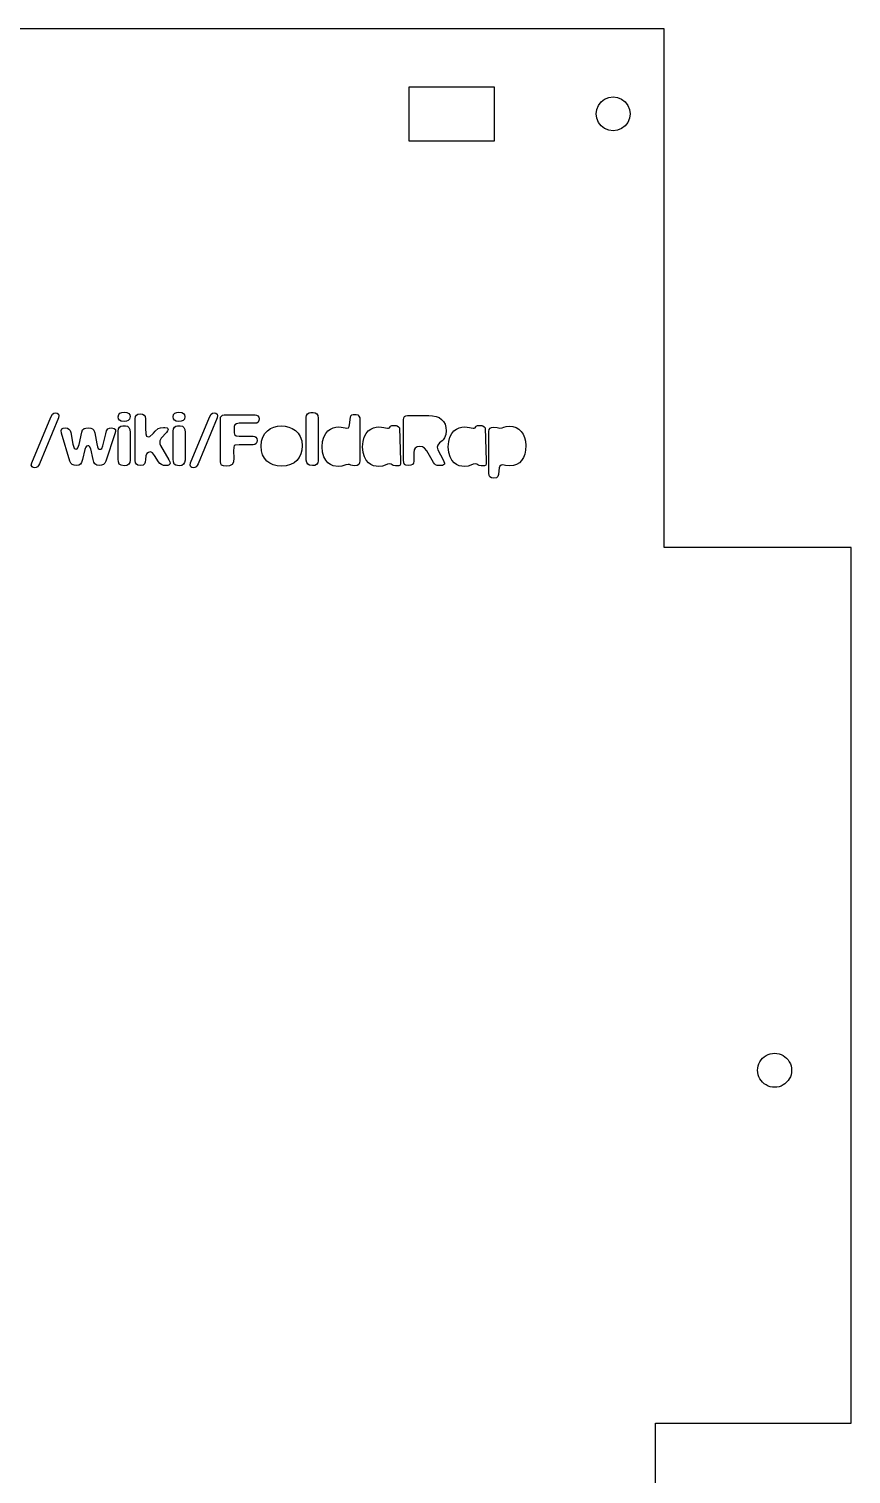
# Model space of a CAD drawing. Extents: x -217 to 212, y -188 to 152.
# Drawn here: x -115.9 to -19.1, y -18.2 to 151.8 of the extents above; entities that cross this region are included whole.
import ezdxf

# ---------------------------------------------------------------- set-up
doc = ezdxf.new("R2010")
doc.units = 0
doc.header["$MEASUREMENT"] = 0
doc.layers.get('0').update_dxf_attribs({"linetype": 'CONTINUOUS'})

msp = doc.modelspace()

# ---------------------------------------------------------------- linework, layer by layer
for p, q in [((-41.14, 151.76), (-195.14, 151.76)), ((-41.14, 90.76), (-41.14, 151.76)), ((-71.14, 138.56), (-71.14, 144.96)), ((-71.14, 144.96), (-61.14, 144.96)), ((-61.14, 144.96), (-61.14, 138.56)), ((-48.87, 142.76), (-48.56, 143.17)), ((-48.56, 143.17), (-48.14, 143.49)), ((-48.14, 143.49), (-47.66, 143.69)), ((-47.66, 143.69), (-47.14, 143.76)), ((-47.14, 143.76), (-46.62, 143.69)), ((-46.62, 143.69), (-46.14, 143.49)), ((-46.14, 143.49), (-45.73, 143.17)), ((-45.73, 143.17), (-45.41, 142.76)), ((-49.14, 141.76), (-49.07, 142.28)), ((-49.07, 141.24), (-49.14, 141.76)), ((-49.07, 142.28), (-48.87, 142.76)), ((-48.87, 140.76), (-49.07, 141.24)), ((-45.41, 142.76), (-45.21, 142.28)), ((-45.21, 141.24), (-45.41, 140.76)), ((-45.21, 142.28), (-45.14, 141.76)), ((-45.14, 141.76), (-45.21, 141.24)), ((-48.56, 140.35), (-48.87, 140.76)), ((-48.14, 140.03), (-48.56, 140.35)), ((-47.66, 139.83), (-48.14, 140.03)), ((-47.14, 139.76), (-47.66, 139.83)), ((-46.62, 139.83), (-47.14, 139.76)), ((-46.14, 140.03), (-46.62, 139.83)), ((-45.73, 140.35), (-46.14, 140.03)), ((-45.41, 140.76), (-45.73, 140.35)), ((-61.14, 138.56), (-71.14, 138.56)), ((-115.52, 100.72), (-113.3, 106.07)), ((-112.39, 106), (-114.62, 100.6)), ((-113.3, 106.07), (-113.09, 106.43)), ((-113.09, 106.43), (-112.93, 106.54)), ((-112.93, 106.54), (-112.72, 106.58)), ((-112.72, 106.58), (-112.55, 106.55)), ((-112.55, 106.55), (-112.41, 106.45)), ((-112.41, 106.45), (-112.34, 106.27)), ((-112.34, 106.27), (-112.39, 106)), ((-105.36, 106.11), (-105.31, 106.39)), ((-105.33, 105.9), (-105.36, 106.11)), ((-105.21, 105.73), (-105.33, 105.9)), ((-105.31, 106.39), (-105.16, 106.56)), ((-105.01, 105.62), (-105.21, 105.73)), ((-105.16, 106.56), (-104.94, 106.65)), ((-104.68, 105.59), (-105.01, 105.62)), ((-104.94, 106.65), (-104.68, 106.68)), ((-104.68, 106.68), (-104.35, 106.64)), ((-104.41, 105.61), (-104.68, 105.59)), ((-104.18, 105.7), (-104.41, 105.61)), ((-104.35, 106.64), (-104.13, 106.53)), ((-104.03, 105.87), (-104.18, 105.7)), ((-104.13, 106.53), (-104.01, 106.36)), ((-103.97, 106.15), (-104.03, 105.87)), ((-104.01, 106.36), (-103.97, 106.15)), ((-103.36, 105.91), (-103.33, 106.15)), ((-103.36, 101), (-103.36, 105.91)), ((-103.33, 106.15), (-103.23, 106.33)), ((-103.23, 106.33), (-103.04, 106.43)), ((-103.04, 106.43), (-102.76, 106.47)), ((-102.76, 106.47), (-102.5, 106.43)), ((-102.5, 106.43), (-102.31, 106.33)), ((-102.31, 106.33), (-102.2, 106.15)), ((-102.2, 106.15), (-102.16, 105.91)), ((-102.16, 105.91), (-102.16, 104.78)), ((-98.91, 106.11), (-98.86, 106.39)), ((-98.87, 105.9), (-98.91, 106.11)), ((-98.76, 105.73), (-98.87, 105.9)), ((-98.86, 106.39), (-98.71, 106.56)), ((-98.55, 105.62), (-98.76, 105.73)), ((-98.71, 106.56), (-98.48, 106.65)), ((-98.22, 105.59), (-98.55, 105.62)), ((-98.48, 106.65), (-98.22, 106.68)), ((-98.22, 106.68), (-97.89, 106.64)), ((-97.95, 105.61), (-98.22, 105.59)), ((-97.73, 105.7), (-97.95, 105.61)), ((-97.89, 106.64), (-97.68, 106.53)), ((-97.57, 105.87), (-97.73, 105.7)), ((-97.68, 106.53), (-97.56, 106.36)), ((-97.52, 106.15), (-97.57, 105.87)), ((-97.56, 106.36), (-97.52, 106.15)), ((-96.85, 100.72), (-94.63, 106.07)), ((-93.72, 106), (-95.95, 100.6)), ((-94.63, 106.07), (-94.42, 106.43)), ((-94.42, 106.43), (-94.26, 106.54)), ((-94.26, 106.54), (-94.05, 106.58)), ((-94.05, 106.58), (-93.88, 106.55)), ((-93.88, 106.55), (-93.74, 106.45)), ((-93.74, 106.45), (-93.67, 106.27)), ((-93.67, 106.27), (-93.72, 106)), ((-93.35, 105.89), (-93.32, 106.07)), ((-93.35, 100.86), (-93.35, 105.89)), ((-93.32, 106.07), (-93.22, 106.22)), ((-93.22, 106.22), (-93.08, 106.33)), ((-93.08, 106.33), (-92.91, 106.37)), ((-92.91, 106.37), (-89.25, 106.37)), ((-89.25, 106.37), (-89.08, 106.34)), ((-89.05, 105.4), (-89.25, 105.37)), ((-89.08, 106.34), (-88.93, 106.25)), ((-88.91, 105.51), (-89.05, 105.4)), ((-88.93, 106.25), (-88.83, 106.1)), ((-88.82, 105.68), (-88.91, 105.51)), ((-88.83, 106.1), (-88.8, 105.89)), ((-88.8, 105.89), (-88.82, 105.68)), ((-83.24, 106.07), (-83.2, 106.29)), ((-83.24, 101.04), (-83.24, 106.07)), ((-83.2, 106.29), (-83.09, 106.47)), ((-83.09, 106.47), (-82.92, 106.59)), ((-82.92, 106.59), (-82.71, 106.63)), ((-82.71, 106.63), (-82.42, 106.63)), ((-82.42, 106.63), (-82.18, 106.59)), ((-82.18, 106.59), (-82, 106.47)), ((-82, 106.47), (-81.9, 106.27)), ((-81.9, 106.27), (-81.86, 105.98)), ((-81.86, 105.98), (-81.86, 100.95)), ((-78.19, 104.97), (-78.11, 105.43)), ((-78.11, 105.43), (-78.09, 105.85)), ((-78.09, 105.85), (-77.99, 106.24)), ((-77.99, 106.24), (-77.88, 106.36)), ((-77.88, 106.36), (-77.71, 106.4)), ((-77.71, 106.4), (-77.36, 106.4)), ((-77.36, 106.4), (-77.17, 106.35)), ((-77.17, 106.35), (-77.04, 106.22)), ((-77.04, 106.22), (-76.96, 106.01)), ((-76.96, 106.01), (-76.93, 105.71)), ((-76.93, 105.71), (-76.93, 100.94)), ((-71.81, 105.76), (-71.78, 105.99)), ((-71.81, 101.07), (-71.81, 105.76)), ((-71.78, 105.99), (-71.69, 106.16)), ((-71.69, 106.16), (-71.54, 106.26)), ((-71.54, 106.26), (-71.32, 106.29)), ((-71.32, 106.29), (-68.84, 106.29)), ((-68.84, 106.29), (-68.38, 106.26)), ((-68.38, 106.26), (-67.97, 106.17)), ((-67.97, 106.17), (-67.61, 106.03)), ((-67.61, 106.03), (-67.32, 105.82)), ((-67.32, 105.82), (-67.08, 105.57)), ((-67.08, 105.57), (-66.92, 105.25)), ((-112.09, 104.52), (-112.01, 104.71)), ((-112.05, 104.21), (-112.09, 104.52)), ((-111.06, 100.92), (-112.05, 104.21)), ((-112.01, 104.71), (-111.84, 104.8)), ((-111.84, 104.8), (-111.61, 104.82)), ((-111.61, 104.82), (-111.34, 104.79)), ((-111.34, 104.79), (-111.16, 104.69)), ((-111.16, 104.69), (-111.03, 104.52)), ((-111.03, 104.52), (-110.96, 104.29)), ((-110.96, 104.29), (-110.69, 102.91)), ((-109.95, 102.89), (-109.66, 104.31)), ((-109.66, 104.31), (-109.55, 104.59)), ((-109.55, 104.59), (-109.39, 104.74)), ((-109.39, 104.74), (-109.17, 104.81)), ((-109.17, 104.81), (-108.9, 104.84)), ((-108.9, 104.84), (-108.6, 104.81)), ((-108.6, 104.81), (-108.38, 104.72)), ((-108.38, 104.72), (-108.22, 104.55)), ((-108.22, 104.55), (-108.12, 104.24)), ((-108.12, 104.24), (-107.9, 102.94)), ((-107.18, 102.71), (-106.84, 104.14)), ((-106.84, 104.14), (-106.73, 104.49)), ((-105.75, 104.12), (-106.84, 100.9)), ((-106.73, 104.49), (-106.59, 104.7)), ((-106.59, 104.7), (-106.41, 104.8)), ((-106.41, 104.8), (-106.15, 104.82)), ((-106.15, 104.82), (-105.85, 104.77)), ((-105.85, 104.77), (-105.7, 104.63)), ((-105.68, 104.41), (-105.75, 104.12)), ((-105.7, 104.63), (-105.68, 104.41)), ((-105.36, 104.44), (-105.33, 104.7)), ((-105.36, 101.15), (-105.36, 104.44)), ((-105.33, 104.7), (-105.22, 104.91)), ((-105.22, 104.91), (-105.05, 105.03)), ((-105.05, 105.03), (-104.84, 105.08)), ((-104.84, 105.08), (-104.52, 105.08)), ((-104.52, 105.08), (-104.27, 105.03)), ((-104.27, 105.03), (-104.1, 104.88)), ((-104.1, 104.88), (-103.99, 104.64)), ((-103.99, 104.64), (-103.96, 104.3)), ((-103.96, 104.3), (-103.96, 101.01)), ((-102.16, 104.78), (-102.13, 104.13)), ((-102.13, 104.13), (-102.03, 103.84)), ((-102.03, 103.84), (-101.85, 103.78)), ((-101.85, 103.78), (-101.65, 103.83)), ((-101.65, 103.83), (-101.3, 104.13)), ((-101.3, 104.13), (-101.23, 104.21)), ((-101.23, 104.21), (-101.02, 104.45)), ((-101.02, 104.45), (-100.65, 104.76)), ((-100.65, 104.76), (-100.39, 104.85)), ((-100.39, 104.85), (-100.02, 104.89)), ((-99.68, 104.3), (-100.3, 103.6)), ((-100.02, 104.89), (-99.89, 104.89)), ((-99.89, 104.89), (-99.6, 104.82)), ((-99.55, 104.49), (-99.68, 104.3)), ((-99.6, 104.82), (-99.53, 104.75)), ((-99.51, 104.64), (-99.55, 104.49)), ((-99.53, 104.75), (-99.51, 104.64)), ((-98.91, 104.44), (-98.87, 104.7)), ((-98.91, 101.15), (-98.91, 104.44)), ((-98.87, 104.7), (-98.76, 104.91)), ((-98.76, 104.91), (-98.6, 105.03)), ((-98.6, 105.03), (-98.38, 105.08)), ((-98.38, 105.08), (-98.06, 105.08)), ((-98.06, 105.08), (-97.82, 105.03)), ((-97.82, 105.03), (-97.64, 104.88)), ((-97.64, 104.88), (-97.54, 104.64)), ((-97.54, 104.64), (-97.5, 104.3)), ((-97.5, 104.3), (-97.5, 101.01)), ((-91.72, 104.97), (-91.74, 104.65)), ((-91.74, 104.65), (-91.74, 104.28)), ((-91.74, 104.28), (-91.68, 104.03)), ((-91.65, 105.19), (-91.72, 104.97)), ((-91.68, 104.03), (-91.5, 103.89)), ((-91.47, 105.32), (-91.65, 105.19)), ((-91.5, 103.89), (-91.14, 103.85)), ((-91.14, 105.37), (-91.47, 105.32)), ((-89.25, 105.37), (-91.14, 105.37)), ((-91.14, 103.85), (-89.48, 103.85)), ((-89.48, 103.85), (-89.31, 103.83)), ((-89.31, 103.83), (-89.16, 103.74)), ((-89.16, 103.74), (-89.06, 103.59)), ((-88.51, 103.26), (-88.36, 103.75)), ((-88.36, 103.75), (-88.13, 104.16)), ((-88.13, 104.16), (-87.82, 104.49)), ((-87.82, 104.49), (-87.46, 104.74)), ((-87.46, 104.74), (-87.05, 104.92)), ((-87.05, 104.92), (-86.61, 105.02)), ((-86.61, 105.02), (-86.15, 105.06)), ((-86.15, 105.06), (-85.73, 105.03)), ((-85.73, 105.03), (-85.3, 104.93)), ((-85.3, 104.93), (-84.89, 104.77)), ((-84.89, 104.77), (-84.52, 104.53)), ((-84.52, 104.53), (-84.2, 104.21)), ((-84.2, 104.21), (-83.95, 103.8)), ((-83.95, 103.8), (-83.78, 103.3)), ((-81.32, 103.24), (-81.18, 103.75)), ((-81.18, 103.75), (-80.96, 104.16)), ((-80.96, 104.16), (-80.71, 104.47)), ((-80.71, 104.47), (-80.41, 104.69)), ((-80.41, 104.69), (-80.09, 104.83)), ((-80.09, 104.83), (-79.78, 104.91)), ((-79.78, 104.91), (-79.48, 104.94)), ((-79.48, 104.94), (-79.15, 104.91)), ((-79.15, 104.91), (-78.89, 104.87)), ((-78.89, 104.87), (-78.68, 104.82)), ((-78.68, 104.82), (-78.46, 104.8)), ((-78.46, 104.8), (-78.29, 104.84)), ((-78.29, 104.84), (-78.19, 104.97)), ((-76.56, 103.24), (-76.42, 103.75)), ((-76.42, 103.75), (-76.21, 104.16)), ((-76.21, 104.16), (-75.95, 104.47)), ((-75.95, 104.47), (-75.65, 104.69)), ((-75.65, 104.69), (-75.34, 104.84)), ((-75.34, 104.84), (-75.02, 104.91)), ((-75.02, 104.91), (-74.72, 104.94)), ((-74.72, 104.94), (-74.39, 104.91)), ((-74.39, 104.91), (-74.13, 104.87)), ((-74.13, 104.87), (-73.92, 104.82)), ((-73.92, 104.82), (-73.7, 104.8)), ((-73.7, 104.8), (-73.55, 104.8)), ((-73.55, 104.8), (-73.46, 104.82)), ((-73.46, 104.82), (-73.39, 104.96)), ((-73.39, 104.96), (-73.33, 105.02)), ((-73.33, 105.02), (-73.16, 105.1)), ((-73.16, 105.1), (-73.03, 105.12)), ((-73.03, 105.12), (-72.66, 105.12)), ((-72.66, 105.12), (-72.55, 105.07)), ((-72.55, 105.07), (-72.41, 104.95)), ((-72.41, 104.95), (-72.28, 104.85)), ((-72.28, 104.85), (-72.17, 100.94)), ((-66.83, 104.06), (-66.99, 103.65)), ((-66.92, 105.25), (-66.82, 104.89)), ((-66.78, 104.48), (-66.83, 104.06)), ((-66.82, 104.89), (-66.78, 104.48)), ((-66.48, 103.24), (-66.34, 103.75)), ((-66.34, 103.75), (-66.12, 104.16)), ((-66.12, 104.16), (-65.87, 104.47)), ((-65.87, 104.47), (-65.57, 104.69)), ((-65.57, 104.69), (-65.26, 104.84)), ((-65.26, 104.84), (-64.94, 104.91)), ((-64.94, 104.91), (-64.64, 104.94)), ((-64.64, 104.94), (-64.31, 104.91)), ((-64.31, 104.91), (-64.05, 104.87)), ((-64.05, 104.87), (-63.84, 104.82)), ((-63.84, 104.82), (-63.62, 104.8)), ((-63.62, 104.8), (-63.47, 104.8)), ((-63.47, 104.8), (-63.38, 104.82)), ((-63.38, 104.82), (-63.31, 104.96)), ((-63.31, 104.96), (-63.25, 105.02)), ((-63.25, 105.02), (-63.08, 105.1)), ((-63.08, 105.1), (-62.95, 105.12)), ((-62.95, 105.12), (-62.58, 105.12)), ((-62.58, 105.12), (-62.47, 105.07)), ((-62.47, 105.07), (-62.33, 104.95)), ((-62.33, 104.95), (-62.2, 104.85)), ((-62.2, 104.85), (-62.09, 100.94)), ((-61.75, 104.4), (-61.71, 104.62)), ((-61.75, 99.51), (-61.75, 104.4)), ((-61.71, 104.62), (-61.61, 104.78)), ((-61.61, 104.78), (-61.44, 104.88)), ((-61.44, 104.88), (-61.2, 104.91)), ((-61.2, 104.91), (-60.8, 104.86)), ((-60.8, 104.86), (-60.45, 104.8)), ((-60.45, 104.8), (-60.21, 104.83)), ((-60.21, 104.83), (-60, 104.9)), ((-60, 104.9), (-59.73, 104.98)), ((-59.73, 104.98), (-59.34, 105.01)), ((-59.34, 105.01), (-58.93, 104.97)), ((-58.93, 104.97), (-58.55, 104.86)), ((-58.55, 104.86), (-58.22, 104.66)), ((-58.22, 104.66), (-57.94, 104.4)), ((-57.94, 104.4), (-57.72, 104.08)), ((-57.72, 104.08), (-57.56, 103.69)), ((-110.69, 102.91), (-110.54, 102.44)), ((-110.54, 102.44), (-110.44, 102.36)), ((-110.44, 102.36), (-110.32, 102.33)), ((-110.32, 102.33), (-110.2, 102.36)), ((-110.2, 102.36), (-110.1, 102.47)), ((-110.1, 102.47), (-109.95, 102.89)), ((-109.29, 102.27), (-109.57, 101.11)), ((-109.26, 102.4), (-109.29, 102.27)), ((-109.19, 102.55), (-109.26, 102.4)), ((-109.09, 102.67), (-109.19, 102.55)), ((-108.93, 102.72), (-109.09, 102.67)), ((-108.83, 102.7), (-108.93, 102.72)), ((-108.74, 102.62), (-108.83, 102.7)), ((-108.6, 102.36), (-108.74, 102.62)), ((-108.3, 101.09), (-108.6, 102.36)), ((-107.9, 102.94), (-107.81, 102.6)), ((-107.81, 102.6), (-107.72, 102.41)), ((-107.72, 102.41), (-107.61, 102.33)), ((-107.61, 102.33), (-107.51, 102.31)), ((-107.51, 102.31), (-107.4, 102.33)), ((-107.4, 102.33), (-107.31, 102.41)), ((-107.31, 102.41), (-107.18, 102.71)), ((-100.46, 103.32), (-100.49, 103.14)), ((-100.49, 103.14), (-100.47, 102.94)), ((-100.47, 102.94), (-100.4, 102.77)), ((-100.3, 103.6), (-100.46, 103.32)), ((-100.4, 102.77), (-99.4, 101.08)), ((-91.78, 102.56), (-91.79, 102.09)), ((-91.79, 102.09), (-91.76, 101.3)), ((-91.72, 102.7), (-91.78, 102.56)), ((-91.61, 102.79), (-91.72, 102.7)), ((-91.14, 102.85), (-91.61, 102.79)), ((-89.48, 102.85), (-91.14, 102.85)), ((-89.28, 102.89), (-89.48, 102.85)), ((-89.14, 102.99), (-89.28, 102.89)), ((-89.05, 103.16), (-89.14, 102.99)), ((-89.06, 103.59), (-89.02, 103.36)), ((-89.02, 103.36), (-89.05, 103.16)), ((-88.56, 102.68), (-88.51, 103.26)), ((-88.52, 102.14), (-88.56, 102.68)), ((-88.38, 101.66), (-88.52, 102.14)), ((-83.77, 102.21), (-83.88, 101.76)), ((-83.78, 103.3), (-83.73, 102.7)), ((-83.73, 102.7), (-83.77, 102.21)), ((-81.37, 102.6), (-81.32, 103.24)), ((-81.32, 101.96), (-81.37, 102.6)), ((-76.61, 102.6), (-76.56, 103.24)), ((-76.56, 101.95), (-76.61, 102.6)), ((-70.55, 102.23), (-70.6, 101.91)), ((-70.42, 102.45), (-70.55, 102.23)), ((-70.19, 102.59), (-70.42, 102.45)), ((-69.88, 102.63), (-70.19, 102.59)), ((-69.58, 102.59), (-69.88, 102.63)), ((-69.33, 102.44), (-69.58, 102.59)), ((-69.07, 102.13), (-69.33, 102.44)), ((-68.75, 101.59), (-69.07, 102.13)), ((-67.78, 102.79), (-67.86, 102.56)), ((-67.86, 102.56), (-67.78, 102.24)), ((-67.57, 103.05), (-67.78, 102.79)), ((-67.78, 102.24), (-67.12, 101.05)), ((-67.41, 103.18), (-67.57, 103.05)), ((-67.26, 103.32), (-67.41, 103.18)), ((-67.14, 103.44), (-67.26, 103.32)), ((-66.99, 103.65), (-67.14, 103.44)), ((-66.53, 102.6), (-66.48, 103.24)), ((-66.48, 101.95), (-66.53, 102.6)), ((-57.56, 103.69), (-57.46, 103.25)), ((-57.45, 102.22), (-57.54, 101.75)), ((-57.46, 103.25), (-57.42, 102.76)), ((-57.42, 102.76), (-57.45, 102.22)), ((-115.59, 100.44), (-115.52, 100.72)), ((-115.51, 100.26), (-115.59, 100.44)), ((-114.73, 100.4), (-114.87, 100.26)), ((-114.62, 100.6), (-114.73, 100.4)), ((-110.94, 100.67), (-111.06, 100.92)), ((-110.78, 100.52), (-110.94, 100.67)), ((-110.56, 100.43), (-110.78, 100.52)), ((-110.31, 100.41), (-110.56, 100.43)), ((-110.02, 100.44), (-110.31, 100.41)), ((-109.81, 100.56), (-110.02, 100.44)), ((-109.67, 100.77), (-109.81, 100.56)), ((-109.57, 101.11), (-109.67, 100.77)), ((-108.22, 100.79), (-108.3, 101.09)), ((-108.1, 100.58), (-108.22, 100.79)), ((-107.9, 100.45), (-108.1, 100.58)), ((-107.58, 100.41), (-107.9, 100.45)), ((-107.32, 100.44), (-107.58, 100.41)), ((-107.1, 100.53), (-107.32, 100.44)), ((-106.95, 100.68), (-107.1, 100.53)), ((-106.84, 100.9), (-106.95, 100.68)), ((-105.33, 100.82), (-105.36, 101.15)), ((-105.24, 100.57), (-105.33, 100.82)), ((-105.03, 100.43), (-105.24, 100.57)), ((-104.66, 100.38), (-105.03, 100.43)), ((-104.35, 100.42), (-104.66, 100.38)), ((-104.13, 100.54), (-104.35, 100.42)), ((-104, 100.74), (-104.13, 100.54)), ((-103.96, 101.01), (-104, 100.74)), ((-103.33, 100.73), (-103.36, 101)), ((-103.23, 100.54), (-103.33, 100.73)), ((-103.05, 100.43), (-103.23, 100.54)), ((-102.74, 100.4), (-103.05, 100.43)), ((-102.44, 100.44), (-102.74, 100.4)), ((-102.27, 100.58), (-102.44, 100.44)), ((-102.19, 100.8), (-102.27, 100.58)), ((-102.16, 101.12), (-102.19, 100.8)), ((-102.12, 101.53), (-102.16, 101.12)), ((-101.99, 101.8), (-102.12, 101.53)), ((-101.81, 101.95), (-101.99, 101.8)), ((-101.62, 102), (-101.81, 101.95)), ((-101.48, 101.97), (-101.62, 102)), ((-101.35, 101.89), (-101.48, 101.97)), ((-101.09, 101.58), (-101.35, 101.89)), ((-100.63, 100.82), (-101.09, 101.58)), ((-100.48, 100.64), (-100.63, 100.82)), ((-100.28, 100.5), (-100.48, 100.64)), ((-100.05, 100.42), (-100.28, 100.5)), ((-99.77, 100.4), (-100.05, 100.42)), ((-99.54, 100.42), (-99.77, 100.4)), ((-99.37, 100.47), (-99.54, 100.42)), ((-99.4, 101.08), (-99.28, 100.85)), ((-99.28, 100.56), (-99.37, 100.47)), ((-99.28, 100.85), (-99.24, 100.68)), ((-99.24, 100.68), (-99.28, 100.56)), ((-98.88, 100.82), (-98.91, 101.15)), ((-98.78, 100.57), (-98.88, 100.82)), ((-98.57, 100.43), (-98.78, 100.57)), ((-98.2, 100.38), (-98.57, 100.43)), ((-97.9, 100.42), (-98.2, 100.38)), ((-97.68, 100.54), (-97.9, 100.42)), ((-97.55, 100.74), (-97.68, 100.54)), ((-97.5, 101.01), (-97.55, 100.74)), ((-96.92, 100.44), (-96.85, 100.72)), ((-96.84, 100.26), (-96.92, 100.44)), ((-96.06, 100.4), (-96.2, 100.26)), ((-95.95, 100.6), (-96.06, 100.4)), ((-93.31, 100.6), (-93.35, 100.86)), ((-93.2, 100.44), (-93.31, 100.6)), ((-92.99, 100.36), (-93.2, 100.44)), ((-92.67, 100.34), (-92.99, 100.36)), ((-92.26, 100.38), (-92.67, 100.34)), ((-91.98, 100.52), (-92.26, 100.38)), ((-91.81, 100.81), (-91.98, 100.52)), ((-91.76, 101.3), (-91.81, 100.81)), ((-88.16, 101.25), (-88.38, 101.66)), ((-87.88, 100.92), (-88.16, 101.25)), ((-87.53, 100.66), (-87.88, 100.92)), ((-87.13, 100.47), (-87.53, 100.66)), ((-86.67, 100.35), (-87.13, 100.47)), ((-86.19, 100.31), (-86.67, 100.35)), ((-85.61, 100.36), (-86.19, 100.31)), ((-85.11, 100.5), (-85.61, 100.36)), ((-84.68, 100.71), (-85.11, 100.5)), ((-84.34, 101), (-84.68, 100.71)), ((-84.07, 101.35), (-84.34, 101)), ((-83.88, 101.76), (-84.07, 101.35)), ((-83.19, 100.74), (-83.24, 101.04)), ((-83.07, 100.54), (-83.19, 100.74)), ((-82.85, 100.43), (-83.07, 100.54)), ((-82.51, 100.39), (-82.85, 100.43)), ((-82.23, 100.42), (-82.51, 100.39)), ((-82.02, 100.53), (-82.23, 100.42)), ((-81.9, 100.71), (-82.02, 100.53)), ((-81.86, 100.95), (-81.9, 100.71)), ((-81.17, 101.44), (-81.32, 101.96)), ((-80.96, 101.03), (-81.17, 101.44)), ((-80.69, 100.73), (-80.96, 101.03)), ((-80.4, 100.51), (-80.69, 100.73)), ((-80.08, 100.37), (-80.4, 100.51)), ((-79.47, 100.27), (-80.08, 100.37)), ((-79.07, 100.31), (-79.47, 100.27)), ((-78.81, 100.4), (-79.07, 100.31)), ((-78.6, 100.48), (-78.81, 100.4)), ((-78.32, 100.52), (-78.6, 100.48)), ((-78.14, 100.5), (-78.32, 100.52)), ((-77.98, 100.45), (-78.14, 100.5)), ((-77.79, 100.4), (-77.98, 100.45)), ((-77.51, 100.38), (-77.79, 100.4)), ((-77.25, 100.41), (-77.51, 100.38)), ((-77.07, 100.52), (-77.25, 100.41)), ((-76.97, 100.7), (-77.07, 100.52)), ((-76.93, 100.94), (-76.97, 100.7)), ((-76.41, 101.44), (-76.56, 101.95)), ((-76.2, 101.03), (-76.41, 101.44)), ((-75.93, 100.73), (-76.2, 101.03)), ((-75.64, 100.51), (-75.93, 100.73)), ((-75.32, 100.37), (-75.64, 100.51)), ((-74.71, 100.27), (-75.32, 100.37)), ((-74.29, 100.32), (-74.71, 100.27)), ((-73.97, 100.43), (-74.29, 100.32)), ((-73.69, 100.54), (-73.97, 100.43)), ((-73.4, 100.59), (-73.69, 100.54)), ((-73.24, 100.55), (-73.4, 100.59)), ((-73.13, 100.48), (-73.24, 100.55)), ((-73, 100.41), (-73.13, 100.48)), ((-72.75, 100.38), (-73, 100.41)), ((-72.35, 100.38), (-72.75, 100.38)), ((-72.19, 100.44), (-72.35, 100.38)), ((-72.16, 100.61), (-72.19, 100.44)), ((-72.17, 100.94), (-72.16, 100.61)), ((-71.78, 100.73), (-71.81, 101.07)), ((-71.69, 100.53), (-71.78, 100.73)), ((-71.51, 100.43), (-71.69, 100.53)), ((-71.22, 100.4), (-71.51, 100.43)), ((-70.95, 100.43), (-71.22, 100.4)), ((-70.75, 100.53), (-70.95, 100.43)), ((-70.64, 100.69), (-70.75, 100.53)), ((-70.6, 100.92), (-70.64, 100.69)), ((-70.6, 101.91), (-70.6, 100.92)), ((-68.28, 100.75), (-68.75, 101.59)), ((-68.16, 100.6), (-68.28, 100.75)), ((-68.02, 100.49), (-68.16, 100.6)), ((-67.84, 100.42), (-68.02, 100.49)), ((-67.63, 100.4), (-67.84, 100.42)), ((-67.43, 100.4), (-67.63, 100.4)), ((-67.23, 100.41), (-67.43, 100.4)), ((-67.08, 100.47), (-67.23, 100.41)), ((-67.12, 101.05), (-66.96, 100.68)), ((-66.99, 100.56), (-67.08, 100.47)), ((-66.96, 100.68), (-66.99, 100.56)), ((-66.33, 101.44), (-66.48, 101.95)), ((-66.12, 101.03), (-66.33, 101.44)), ((-65.85, 100.73), (-66.12, 101.03)), ((-65.56, 100.51), (-65.85, 100.73)), ((-65.24, 100.37), (-65.56, 100.51)), ((-64.63, 100.27), (-65.24, 100.37)), ((-64.21, 100.32), (-64.63, 100.27)), ((-63.89, 100.43), (-64.21, 100.32)), ((-63.61, 100.54), (-63.89, 100.43)), ((-63.32, 100.59), (-63.61, 100.54)), ((-63.16, 100.55), (-63.32, 100.59)), ((-63.05, 100.48), (-63.16, 100.55)), ((-62.92, 100.41), (-63.05, 100.48)), ((-62.67, 100.38), (-62.92, 100.41)), ((-62.27, 100.38), (-62.67, 100.38)), ((-62.11, 100.44), (-62.27, 100.38)), ((-62.08, 100.61), (-62.11, 100.44)), ((-62.09, 100.94), (-62.08, 100.61)), ((-60.46, 100.33), (-60.55, 100.12)), ((-60.3, 100.44), (-60.46, 100.33)), ((-60.11, 100.48), (-60.3, 100.44)), ((-59.81, 100.41), (-60.11, 100.48)), ((-59.3, 100.35), (-59.81, 100.41)), ((-58.87, 100.39), (-59.3, 100.35)), ((-58.5, 100.51), (-58.87, 100.39)), ((-58.17, 100.71), (-58.5, 100.51)), ((-57.91, 100.99), (-58.17, 100.71)), ((-57.69, 101.33), (-57.91, 100.99)), ((-57.54, 101.75), (-57.69, 101.33)), ((-115.37, 100.17), (-115.51, 100.26)), ((-115.22, 100.14), (-115.37, 100.17)), ((-115.03, 100.17), (-115.22, 100.14)), ((-114.87, 100.26), (-115.03, 100.17)), ((-96.7, 100.17), (-96.84, 100.26)), ((-96.55, 100.14), (-96.7, 100.17)), ((-96.36, 100.17), (-96.55, 100.14)), ((-96.2, 100.26), (-96.36, 100.17)), ((-61.72, 99.24), (-61.75, 99.51)), ((-61.63, 99.06), (-61.72, 99.24)), ((-61.45, 98.95), (-61.63, 99.06)), ((-61.17, 98.91), (-61.45, 98.95)), ((-60.87, 98.95), (-61.17, 98.91)), ((-60.69, 99.09), (-60.87, 98.95)), ((-60.61, 99.36), (-60.69, 99.09)), ((-60.59, 99.77), (-60.61, 99.36)), ((-60.55, 100.12), (-60.59, 99.77)), ((-19.14, 90.76), (-41.14, 90.76)), ((-19.14, -12.24), (-19.14, 90.76)), ((-29.73, 30.48), (-29.56, 30.67)), ((-29.56, 30.67), (-29.36, 30.85)), ((-29.36, 30.85), (-29.14, 30.99)), ((-29.14, 30.99), (-28.91, 31.11)), ((-28.91, 31.11), (-28.66, 31.19)), ((-28.66, 31.19), (-28.4, 31.24)), ((-28.4, 31.24), (-28.14, 31.26)), ((-28.14, 31.26), (-27.88, 31.24)), ((-27.88, 31.24), (-27.62, 31.19)), ((-27.62, 31.19), (-27.38, 31.11)), ((-27.38, 31.11), (-27.14, 30.99)), ((-27.14, 30.99), (-26.92, 30.85)), ((-26.92, 30.85), (-26.73, 30.67)), ((-26.73, 30.67), (-26.56, 30.48)), ((-30.14, 29.26), (-30.12, 29.52)), ((-30.12, 29), (-30.14, 29.26)), ((-30.12, 29.52), (-30.07, 29.78)), ((-30.07, 28.74), (-30.12, 29)), ((-30.07, 29.78), (-29.99, 30.02)), ((-29.99, 30.02), (-29.87, 30.26)), ((-29.87, 30.26), (-29.73, 30.48)), ((-26.56, 30.48), (-26.41, 30.26)), ((-26.41, 30.26), (-26.29, 30.02)), ((-26.29, 30.02), (-26.21, 29.78)), ((-26.21, 29.78), (-26.16, 29.52)), ((-26.16, 29), (-26.21, 28.74)), ((-26.16, 29.52), (-26.14, 29.26)), ((-26.14, 29.26), (-26.16, 29)), ((-29.99, 28.49), (-30.07, 28.74)), ((-29.87, 28.26), (-29.99, 28.49)), ((-29.73, 28.04), (-29.87, 28.26)), ((-29.56, 27.85), (-29.73, 28.04)), ((-29.36, 27.67), (-29.56, 27.85)), ((-29.14, 27.53), (-29.36, 27.67)), ((-28.91, 27.41), (-29.14, 27.53)), ((-28.66, 27.33), (-28.91, 27.41)), ((-28.4, 27.28), (-28.66, 27.33)), ((-28.14, 27.26), (-28.4, 27.28)), ((-27.88, 27.28), (-28.14, 27.26)), ((-27.62, 27.33), (-27.88, 27.28)), ((-27.38, 27.41), (-27.62, 27.33)), ((-27.14, 27.53), (-27.38, 27.41)), ((-26.92, 27.67), (-27.14, 27.53)), ((-26.73, 27.85), (-26.92, 27.67)), ((-26.56, 28.04), (-26.73, 27.85)), ((-26.41, 28.26), (-26.56, 28.04)), ((-26.29, 28.49), (-26.41, 28.26)), ((-26.21, 28.74), (-26.29, 28.49)), ((-42.14, -12.24), (-19.14, -12.24)), ((-42.14, -188.24), (-42.14, -12.24))]:
    msp.add_line(p, q)

doc.saveas('drawing.dxf')
